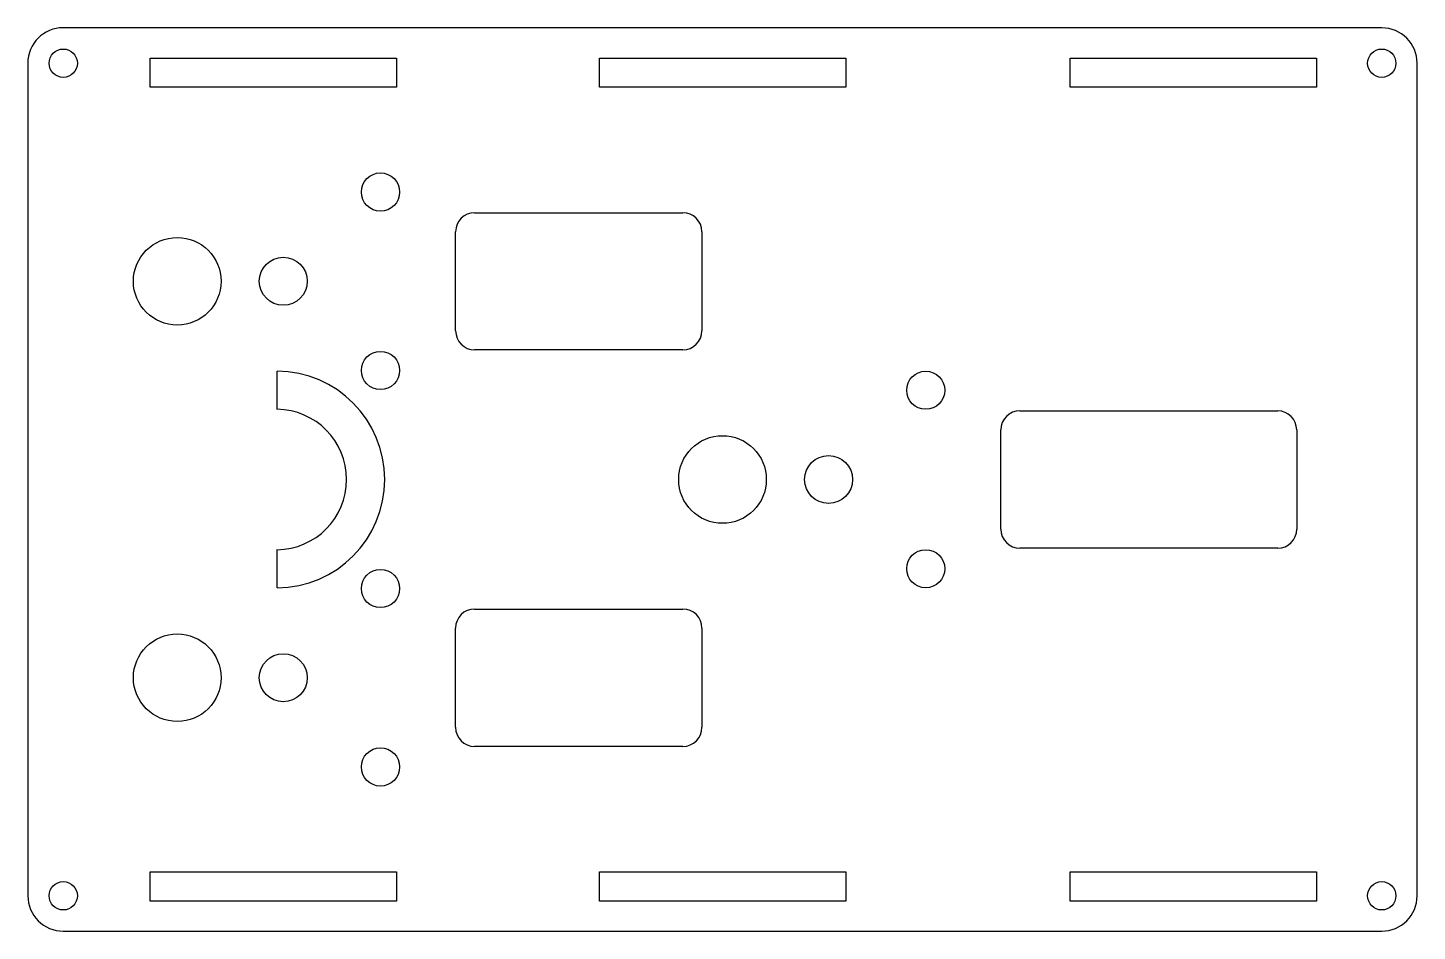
# Model space of a CAD drawing. Header units: millimetres. Extents: x -70 to 70, y -46 to 46.
import ezdxf

# ---------------------------------------------------------------- set-up
doc = ezdxf.new("R2010")
doc.units = ezdxf.units.MM
doc.layers.add('CUTOUTS', color=1, linetype='CONTINUOUS')
doc.layers.add('PERIMETER', color=5, linetype='CONTINUOUS')

msp = doc.modelspace()

# ---------------------------------------------------------------- linework, layer by layer
at = {"layer": 'CUTOUTS'}
for p, q in [((-57.72, 39.57), (-57.72, 42.52)), ((-57.72, 42.52), (-32.87, 42.52)), ((-32.87, 42.52), (-32.87, 39.57)), ((-12.42, 42.52), (12.43, 42.52)), ((-12.42, 39.57), (-12.42, 42.52)), ((12.43, 42.52), (12.43, 39.57)), ((35.08, 42.52), (59.93, 42.52)), ((35.08, 39.57), (35.08, 42.52)), ((59.93, 42.52), (59.93, 39.57)), ((-32.87, 39.57), (-57.72, 39.57)), ((12.43, 39.57), (-12.42, 39.57)), ((59.93, 39.57), (35.08, 39.57)), ((-25, 26.92), (-4, 26.92)), ((-26.93, 15), (-26.93, 25)), ((-2.07, 25), (-2.07, 15)), ((-4, 13.07), (-25, 13.07)), ((-44.93, 7.07), (-44.93, 10.92)), ((30, 6.92), (56, 6.92)), ((28.08, -5), (28.08, 5)), ((57.93, 5), (57.93, -5)), ((56, -6.93), (30, -6.93)), ((-44.93, -10.92), (-44.93, -7.07)), ((-25, -13.08), (-4, -13.08)), ((-26.93, -25), (-26.93, -15)), ((-2.07, -15), (-2.07, -25)), ((-4, -26.93), (-25, -26.93)), ((-57.72, -39.58), (-32.87, -39.58)), ((-57.72, -42.53), (-57.72, -39.58)), ((-32.87, -39.58), (-32.87, -42.53)), ((-12.42, -42.53), (-12.42, -39.58)), ((-12.42, -39.58), (12.43, -39.58)), ((12.43, -39.58), (12.43, -42.53)), ((35.08, -42.53), (35.08, -39.58)), ((35.08, -39.58), (59.93, -39.58)), ((59.93, -39.58), (59.93, -42.53)), ((-32.87, -42.53), (-57.72, -42.53)), ((12.43, -42.53), (-12.42, -42.53)), ((59.93, -42.53), (35.08, -42.53))]:
    msp.add_line(p, q, dxfattribs=at)
for centre, radius in [((-66.5, 42), 1.43), ((66.5, 42), 1.43), ((-34.5, 29), 1.93), ((-55, 20), 4.42), ((-44.3, 20), 2.42), ((-34.5, 11), 1.93), ((20.5, 9), 1.92), ((0, 0), 4.42), ((10.7, 0), 2.42), ((20.5, -9), 1.92), ((-34.5, -11), 1.93), ((-55, -20), 4.42), ((-44.3, -20), 2.42), ((-34.5, -29), 1.93), ((-66.5, -42), 1.43), ((66.5, -42), 1.43)]:
    msp.add_circle(centre, radius, dxfattribs=at)
for centre, radius, start, end in [((-25, 25), 1.92, 90, 180), ((-4, 25), 1.92, 0, 90), ((-25, 15), 1.92, 180, 270), ((-4, 15), 1.92, -90, 0), ((-45, 0), 10.93, -89.6067, 89.6067), ((-45, 0), 7.08, -89.3926, 89.3926), ((30, 5), 1.93, 90, 180), ((56, 5), 1.92, 0, 90), ((30, -5), 1.93, 180, 270), ((56, -5), 1.93, -90, 0), ((-25, -15), 1.93, 90, 180), ((-4, -15), 1.93, 0, 90), ((-25, -25), 1.93, 180, 270), ((-4, -25), 1.93, -90, 0)]:
    msp.add_arc(centre, radius, start, end, dxfattribs=at)
at = {"layer": 'PERIMETER'}
for p, q in [((66.5, 45.57), (-66.5, 45.57)), ((-70.07, 42), (-70.07, -42)), ((70.08, -42), (70.08, 42)), ((-66.5, -45.58), (66.5, -45.58))]:
    msp.add_line(p, q, dxfattribs=at)
for centre, radius, start, end in [((-66.5, 42), 3.58, 90, 180), ((66.5, 42), 3.57, 0, 90), ((-66.5, -42), 3.57, 180, 270), ((66.5, -42), 3.57, -90, 0)]:
    msp.add_arc(centre, radius, start, end, dxfattribs=at)

doc.saveas('drawing.dxf')
